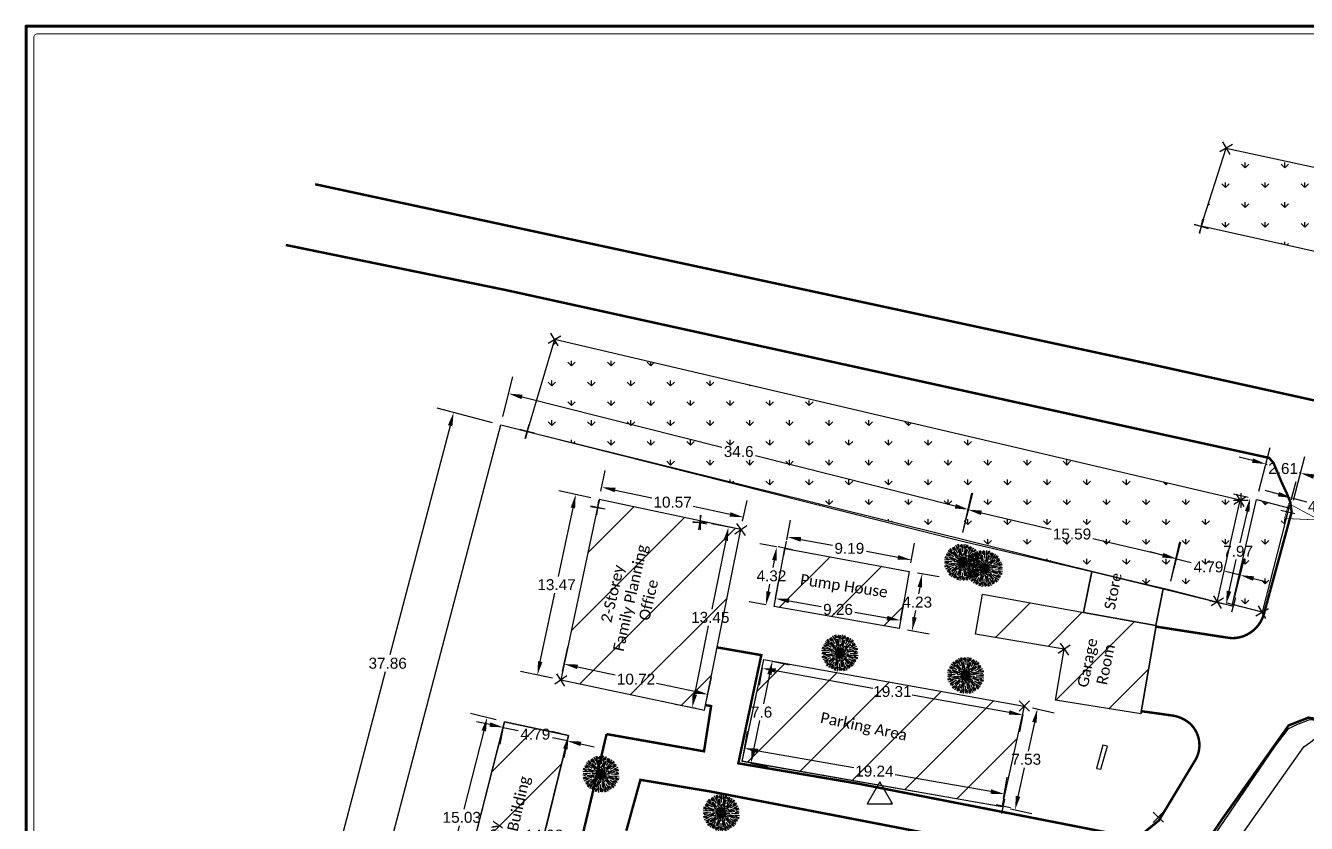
# Model space of a CAD drawing. Header units: metres. Extents: x 347471 to 695982, y 2547992 to 5097170.
# Drawn here: x 347471 to 347564.4, y 2548595.2 to 2548653.4 of the extents above; entities that cross this region are included whole.
import ezdxf

# ---------------------------------------------------------------- set-up
doc = ezdxf.new("R2010")
doc.units = ezdxf.units.M
doc.header["$PDMODE"] = 1
doc.header["$PDSIZE"] = -1
for name, color, linetype in [('Dim', 1, 'Continuous'), ('Earthen Road1', 3, 'Continuous'), ('FPO', 16, 'Continuous'), ('FPO_BLDG', 16, 'Continuous'), ('GARAGE1', 7, 'Continuous'), ('GARDE9', 7, 'Continuous'), ('GARDEN1', 96, 'Continuous'), ('GARDEN3', 96, 'Continuous'), ('Gate', 1, 'Continuous'), ('GRAGE', 16, 'Continuous'), ('NAME_PLATE', 7, 'Continuous'), ('PARKING', 176, 'Continuous'), ('PHOUSE', 176, 'Continuous'), ('pucca building', 140, 'Continuous'), ('QBLDG', 7, 'Continuous'), ('Semi Pacca', 7, 'Continuous'), ('Station Point', 1, 'Continuous'), ('V-NODE-TREE', 62, 'Continuous')]:
    doc.layers.add(name, color=color, linetype=linetype)
doc.layers.add('Frame', color=7, linetype='Continuous', lineweight=30, true_color=0xff6d34)
doc.layers.add('Paved Road', color=201, linetype='Continuous', lineweight=18)
doc.layers.add('Property Line', color=1, linetype='Continuous', lineweight=30)
doc.styles.add('SFTR_Arial', font='arial.ttf')
doc.dimstyles.new('ISO-25', dxfattribs={"dimtxt": 2.5, "dimasz": 2.5, "dimexe": 1.25, "dimexo": 0.625, "dimtad": 1, "dimtxsty": 'Standard', "dimcen": 2.5, "dimadec": 0, "dimazin": 0, "dimtfac": 1, "dimtmove": 0, "dimatfit": 3, "dimfxl": 1, "dimarcsym": 0})
pattern_1 = [(90, (-358.141, 2.8265), (-1.4458212353, 1.4458212353), [0.38338125, -2.5082612206]), (45, (-358.141, 2.8265), (-1.4458212355, 1.4458212355), [0.38338125, -1.66131875]), (135, (-358.141, 2.8265), (-1.4458212355, -1.4458212355), [0.38338125, -1.66131875])]
pattern_2 = [(45, (-358.141, 2.8265), (-2.2450640303, 2.2450640303), [])]

# ---------------------------------------------------------------- blocks, each defined once
blk = doc.blocks.new('Cross')
at = {"color": 0, "linetype": 'Continuous', "flags": 128}
for points in [[(0.54, 0), (-0.533, 0)], [(0, 0.534), (0, -0.534)]]:
    blk.add_lwpolyline(points, dxfattribs=at)
blk = doc.blocks.new('Triangle_Large')
at = {"color": 0, "linetype": 'Continuous', "flags": 128}
blk.add_lwpolyline([(0, 1.08), (-0.92907, -0.54), (0.92907, -0.54)], close=True, dxfattribs=at)
blk = doc.blocks.new('Tree 6')
at = {"color": 0, "linetype": 'ByBlock', "lineweight": -2}
for p, q in [((-0.0619, 0.0703), (-0.0826, 0.0926)), ((-0.0581, 0.0804), (-0.0714, 0.1013)), ((-0.0535, 0.0869), (-0.066, 0.1055)), ((-0.0434, 0.0904), (-0.0528, 0.104)), ((-0.0341, 0.087), (-0.0476, 0.1123)), ((-0.0211, 0.0671), (-0.0367, 0.1137)), ((-0.0185, 0.0919), (-0.0252, 0.1215)), ((-0.007, 0.051), (-0.0164, 0.1089)), ((-0.0101, 0.0987), (-0.0112, 0.1234)), ((-0.0029, 0.1021), (-0.0044, 0.1244)), ((-0.0015, 0.05), (-0.0029, 0.0962)), ((0.0023, 0.0439), (0.0049, 0.0943)), ((0.0076, 0.1), (0.0063, 0.1165)), ((0.014, 0.0924), (0.0149, 0.121)), ((0.0153, 0.0686), (0.0251, 0.1168)), ((0.0194, 0.0477), (0.0402, 0.1025)), ((0.0299, 0.0888), (0.0389, 0.1178)), ((0.0405, 0.0905), (0.052, 0.1125)), ((0.0476, 0.0518), (0.0801, 0.0886)), ((0.0485, 0.0898), (0.0584, 0.1099)), ((0.0566, 0.0828), (0.0637, 0.0977)), ((0.0583, 0.073), (0.0734, 0.0974)), ((-0.0924, 0.014), (-0.121, 0.0149)), ((-0.0888, 0.0299), (-0.1178, 0.0389)), ((-0.0686, 0.0153), (-0.1168, 0.0251)), ((-0.1, 0.0076), (-0.1165, 0.0063)), ((-0.0905, 0.0405), (-0.1125, 0.052)), ((-0.0898, 0.0485), (-0.1099, 0.0584)), ((-0.0477, 0.0194), (-0.1025, 0.0402)), ((-0.0828, 0.0566), (-0.0977, 0.0637)), ((-0.073, 0.0583), (-0.0974, 0.0734)), ((-0.0439, 0.0023), (-0.0943, 0.0049)), ((-0.0518, 0.0476), (-0.0886, 0.0801)), ((-0.0441, 0.0237), (-0.0848, 0.0456)), ((-0.0369, 0.0239), (-0.0792, 0.0513)), ((-0.0316, 0.0407), (-0.0686, 0.0861)), ((-0.0193, 0.0055), (-0.0566, 0.0154)), ((-0.0263, 0.0426), (-0.0506, 0.0819)), ((-0.02, 0.0391), (-0.0429, 0.0841)), ((0, 0), (-0.0423, -0.0013)), ((-0.014, 0.0144), (-0.0413, 0.0417)), ((0, 0), (-0.0372, 0.02)), ((0, 0), (-0.036, -0.0222)), ((0, 0), (-0.0338, 0.0017)), ((0, 0), (-0.0302, -0.0154)), ((0, 0), (-0.0284, 0.0184)), ((0, 0), (-0.0222, 0.036)), ((0, 0), (-0.02, -0.0372)), ((0, 0), (-0.0184, -0.0284)), ((0, 0), (-0.0154, 0.0302)), ((-0.0049, 0.0195), (-0.0149, 0.0567)), ((0, 0), (-0.0017, -0.0338)), ((0, 0), (-0.0013, 0.0423)), ((0, 0), (0.02, 0.0372)), ((0, 0), (0.0017, 0.0338)), ((0, 0), (0.0184, 0.0284)), ((0, 0), (0.036, 0.0222)), ((0, 0), (0.0302, 0.0154)), ((0, 0), (0.0423, 0.0013)), ((0, 0), (0.0154, -0.0302)), ((0, 0), (0.0013, -0.0423)), ((0, 0), (0.0338, -0.0017)), ((0, 0), (0.0372, -0.02)), ((0, 0), (0.0284, -0.0184)), ((0, 0), (0.0222, -0.036)), ((0.0055, 0.0193), (0.0154, 0.0566)), ((0.0144, 0.014), (0.0417, 0.0413)), ((0.0195, 0.0049), (0.0567, 0.0149)), ((0.0237, 0.0441), (0.0456, 0.0848)), ((0.0239, 0.0369), (0.0513, 0.0792)), ((0.0391, 0.02), (0.0841, 0.0429)), ((0.0407, 0.0316), (0.0861, 0.0686)), ((0.0426, 0.0263), (0.0819, 0.0506)), ((0.05, 0.0015), (0.0962, 0.0029)), ((0.051, 0.007), (0.1089, 0.0164)), ((0.0671, 0.0211), (0.1137, 0.0367)), ((0.0703, 0.0619), (0.0926, 0.0826)), ((0.0804, 0.0581), (0.1013, 0.0714)), ((0.0869, 0.0535), (0.1055, 0.066)), ((0.087, 0.0341), (0.1123, 0.0476)), ((0.0904, 0.0434), (0.104, 0.0528)), ((0.0919, 0.0185), (0.1215, 0.0252)), ((0.0987, 0.0101), (0.1234, 0.0112)), ((0.1021, 0.0029), (0.1244, 0.0044)), ((-0.1021, -0.0029), (-0.1244, -0.0044)), ((-0.0987, -0.0101), (-0.1234, -0.0112)), ((-0.0919, -0.0185), (-0.1215, -0.0252)), ((-0.0671, -0.0211), (-0.1137, -0.0367)), ((-0.087, -0.0341), (-0.1123, -0.0476)), ((-0.051, -0.007), (-0.1089, -0.0164)), ((-0.0869, -0.0535), (-0.1055, -0.066)), ((-0.0904, -0.0434), (-0.104, -0.0528)), ((-0.0804, -0.0581), (-0.1013, -0.0714)), ((-0.05, -0.0015), (-0.0962, -0.0029)), ((-0.0703, -0.0619), (-0.0926, -0.0826)), ((-0.0407, -0.0316), (-0.0861, -0.0686)), ((-0.0391, -0.02), (-0.0841, -0.0429)), ((-0.0426, -0.0263), (-0.0819, -0.0506)), ((-0.0476, -0.0518), (-0.0801, -0.0886)), ((-0.0583, -0.073), (-0.0734, -0.0974)), ((-0.0566, -0.0828), (-0.0637, -0.0977)), ((-0.0195, -0.0049), (-0.0567, -0.0149)), ((-0.0239, -0.0369), (-0.0513, -0.0792)), ((-0.0237, -0.0441), (-0.0456, -0.0848)), ((-0.0144, -0.014), (-0.0417, -0.0413)), ((-0.0194, -0.0477), (-0.0402, -0.1025)), ((-0.0153, -0.0686), (-0.0251, -0.1168)), ((-0.0055, -0.0193), (-0.0154, -0.0566)), ((-0.0023, -0.0439), (-0.0049, -0.0943)), ((0.0015, -0.05), (0.0029, -0.0962)), ((0.0049, -0.0195), (0.0149, -0.0567)), ((0.007, -0.051), (0.0164, -0.1089)), ((0.014, -0.0144), (0.0413, -0.0417)), ((0.0193, -0.0055), (0.0566, -0.0154)), ((0.02, -0.0391), (0.0429, -0.0841)), ((0.0211, -0.0671), (0.0367, -0.1137)), ((0.0263, -0.0426), (0.0506, -0.0819)), ((0.0316, -0.0407), (0.0686, -0.0861)), ((0.0369, -0.0239), (0.0792, -0.0513)), ((0.0439, -0.0023), (0.0943, -0.0049)), ((0.0441, -0.0237), (0.0848, -0.0456)), ((0.0477, -0.0194), (0.1025, -0.0402)), ((0.0518, -0.0476), (0.0886, -0.0801)), ((0.0581, -0.0804), (0.0714, -0.1013)), ((0.0619, -0.0703), (0.0826, -0.0926)), ((0.0686, -0.0153), (0.1168, -0.0251)), ((0.073, -0.0583), (0.0974, -0.0734)), ((0.0828, -0.0566), (0.0977, -0.0637)), ((0.0888, -0.0299), (0.1178, -0.0389)), ((0.0898, -0.0485), (0.1099, -0.0584)), ((0.0905, -0.0405), (0.1125, -0.052)), ((0.0924, -0.014), (0.121, -0.0149)), ((0.1, -0.0076), (0.1165, -0.0063)), ((-0.0485, -0.0898), (-0.0584, -0.1099)), ((-0.0405, -0.0905), (-0.052, -0.1125)), ((-0.0299, -0.0888), (-0.0389, -0.1178)), ((-0.014, -0.0924), (-0.0149, -0.121)), ((-0.0076, -0.1), (-0.0063, -0.1165)), ((0.0029, -0.1021), (0.0044, -0.1244)), ((0.0101, -0.0987), (0.0112, -0.1234)), ((0.0185, -0.0919), (0.0252, -0.1215)), ((0.0341, -0.087), (0.0476, -0.1123)), ((0.0434, -0.0904), (0.0528, -0.104)), ((0.0535, -0.0869), (0.066, -0.1055))]:
    blk.add_line(p, q, dxfattribs=at)
blk = doc.blocks.new('le')
for points in [[(348291.604, 2548623.118), (348291.604, 2548472.277), (348077.433, 2548472.277), (348077.433, 2548623.118)], [(348291.577, 2548623.09), (348291.577, 2548472.305), (348077.461, 2548472.305), (348077.461, 2548623.09)]]:
    blk.add_lwpolyline(points, close=True)
at = {"layer": 'Frame', "color": 7, "linetype": 'Continuous', "lineweight": 60}
blk.add_lwpolyline([(348291.577, 2548623.09), (348291.577, 2548472.305), (348077.461, 2548472.305), (348077.461, 2548623.09)], close=True, dxfattribs=at)
at = {"layer": 'Frame', "color": 7, "lineweight": 15}
blk.add_lwpolyline([(348257.356, 2548473.065, -0.414214), (348257.102, 2548472.811), (348078.221, 2548472.811, -0.414214), (348077.967, 2548473.065), (348077.967, 2548622.33, -0.414214), (348078.221, 2548622.584), (348257.102, 2548622.584, -0.414214), (348257.356, 2548622.33), (348257.356, 2548473.065)], format="xyb", dxfattribs=at)
blk = doc.blocks.new('*D13')
at = {"layer": 'Defpoints', "color": 0, "transparency": 16777216}
for p in [(347505.63, 2548624.25), (347539.759, 2548618.065), (347539.183, 2548615.784)]:
    blk.add_point(p, dxfattribs=at)
at = {"layer": 'Dim', "color": 0, "lineweight": -2, "transparency": 16777216}
for p, q in [((347505.783, 2548624.856), (347506.511, 2548627.744)), ((347507.175, 2548626.287), (347521.744, 2548622.611)), ((347538.789, 2548618.31), (347524.221, 2548621.986)), ((347539.336, 2548616.39), (347540.065, 2548619.277))]:
    blk.add_line(p, q, dxfattribs=at)
at = {"layer": 'Dim', "color": 0, "transparency": 16777216}
for points in [[(347507.216, 2548626.449), (347507.134, 2548626.126), (347506.206, 2548626.532)], [(347538.83, 2548618.472), (347538.748, 2548618.148), (347539.759, 2548618.065)]]:
    blk.add_solid(points, dxfattribs=at)
at = {"layer": 'Dim', "color": 0, "transparency": 16777216, "insert": (347522.982, 2548622.299), "char_height": 0.8, "attachment_point": 5, "style": 'SFTR_Arial'}
blk.add_mtext('34.6', dxfattribs=at)
blk = doc.blocks.new('*D14')
at = {"layer": 'Defpoints', "color": 0, "transparency": 16777216}
for p in [(347539.183, 2548615.784), (347554.892, 2548614.503), (347554.359, 2548612.227)]:
    blk.add_point(p, dxfattribs=at)
at = {"layer": 'Dim', "color": 0, "lineweight": -2, "transparency": 16777216}
for p, q in [((347539.326, 2548616.392), (347540.002, 2548619.277)), ((347540.69, 2548617.831), (347545.792, 2548616.636)), ((347553.919, 2548614.731), (347548.817, 2548615.927)), ((347554.502, 2548612.835), (347555.178, 2548615.72))]:
    blk.add_line(p, q, dxfattribs=at)
at = {"layer": 'Dim', "color": 0, "transparency": 16777216}
for points in [[(347540.728, 2548617.994), (347540.652, 2548617.669), (347539.716, 2548618.06)], [(347553.957, 2548614.893), (347553.881, 2548614.569), (347554.892, 2548614.503)]]:
    blk.add_solid(points, dxfattribs=at)
at = {"layer": 'Dim', "color": 0, "transparency": 16777216, "insert": (347547.304, 2548616.281), "char_height": 0.8, "attachment_point": 5, "style": 'SFTR_Arial'}
blk.add_mtext('15.59', dxfattribs=at)
blk = doc.blocks.new('*D15')
at = {"layer": 'Defpoints', "color": 0, "transparency": 16777216}
for p in [(347559.577, 2548613.283), (347554.359, 2548612.227), (347558.998, 2548611.033)]:
    blk.add_point(p, dxfattribs=at)
at = {"layer": 'Dim', "color": 0, "lineweight": -2, "transparency": 16777216}
for p, q in [((347554.515, 2548612.832), (347555.25, 2548615.687)), ((347553.97, 2548614.726), (347553.001, 2548614.975)), ((347554.938, 2548614.477), (347556.002, 2548614.203)), ((347559.154, 2548611.638), (347559.889, 2548614.493)), ((347559.577, 2548613.283), (347558.514, 2548613.556)), ((347560.546, 2548613.033), (347561.514, 2548612.784))]:
    blk.add_line(p, q, dxfattribs=at)
at = {"layer": 'Dim', "color": 0, "transparency": 16777216}
for points in [[(347554.011, 2548614.887), (347553.928, 2548614.564), (347554.938, 2548614.477)], [(347560.587, 2548613.195), (347560.504, 2548612.872), (347559.577, 2548613.283)]]:
    blk.add_solid(points, dxfattribs=at)
at = {"layer": 'Dim', "color": 0, "transparency": 16777216, "insert": (347557.258, 2548613.88), "char_height": 0.8, "attachment_point": 5, "style": 'SFTR_Arial'}
blk.add_mtext('4.79', dxfattribs=at)
blk = doc.blocks.new('*D16')
at = {"layer": 'Defpoints', "color": 0, "transparency": 16777216}
for p in [(347560.304, 2548618.909), (347560.766, 2548618.804), (347558.998, 2548611.033)]:
    blk.add_point(p, dxfattribs=at)
at = {"layer": 'Dim', "color": 0, "lineweight": -2, "transparency": 16777216}
for p, q in [((347560.156, 2548618.943), (347559.086, 2548619.186)), ((347560.083, 2548617.934), (347559.559, 2548615.632)), ((347558.759, 2548612.113), (347559.282, 2548614.415)), ((347558.389, 2548611.171), (347557.318, 2548611.415))]:
    blk.add_line(p, q, dxfattribs=at)
at = {"layer": 'Dim', "color": 0, "transparency": 16777216}
for points in [[(347559.92, 2548617.971), (347560.245, 2548617.897), (347560.304, 2548618.909)], [(347558.596, 2548612.149), (347558.921, 2548612.076), (347558.537, 2548611.137)]]:
    blk.add_solid(points, dxfattribs=at)
at = {"layer": 'Dim', "color": 0, "transparency": 16777216, "insert": (347559.421, 2548615.023), "char_height": 0.8, "attachment_point": 5, "style": 'SFTR_Arial'}
blk.add_mtext('7.97', dxfattribs=at)
blk = doc.blocks.new('*D17')
at = {"layer": 'Defpoints', "color": 0, "transparency": 16777216}
for p in [(347563.969, 2548620.731), (347560.766, 2548618.804), (347563.294, 2548618.144)]:
    blk.add_point(p, dxfattribs=at)
at = {"layer": 'Dim', "color": 0, "lineweight": -2, "transparency": 16777216}
for p, q in [((347560.924, 2548619.409), (347561.757, 2548622.601)), ((347560.474, 2548621.644), (347559.506, 2548621.897)), ((347561.441, 2548621.392), (347561.537, 2548621.367)), ((347563.452, 2548618.749), (347564.285, 2548621.941)), ((347563.969, 2548620.731), (347563.874, 2548620.756)), ((347564.937, 2548620.479), (347565.905, 2548620.226))]:
    blk.add_line(p, q, dxfattribs=at)
at = {"layer": 'Dim', "color": 0, "transparency": 16777216}
for points in [[(347560.516, 2548621.805), (347560.432, 2548621.483), (347561.441, 2548621.392)], [(347564.979, 2548620.64), (347564.895, 2548620.317), (347563.969, 2548620.731)]]:
    blk.add_solid(points, dxfattribs=at)
at = {"layer": 'Dim', "color": 0, "transparency": 16777216, "insert": (347562.705, 2548621.061), "char_height": 0.8, "attachment_point": 5, "style": 'SFTR_Arial'}
blk.add_mtext('2.61', dxfattribs=at)
blk = doc.blocks.new('*D18')
at = {"layer": 'Defpoints', "color": 0, "transparency": 16777216}
for p in [(347563.129, 2548618.187), (347567.872, 2548617.672), (347567.669, 2548616.936)]:
    blk.add_point(p, dxfattribs=at)
at = {"layer": 'Dim', "color": 0, "lineweight": -2, "transparency": 16777216}
for p, q in [((347562.368, 2548619.189), (347561.404, 2548619.455)), ((347563.295, 2548618.789), (347563.664, 2548620.128)), ((347563.332, 2548618.923), (347564.424, 2548618.622)), ((347567.835, 2548617.538), (347568.204, 2548618.877)), ((347567.872, 2548617.672), (347566.78, 2548617.973)), ((347568.836, 2548617.407), (347569.8, 2548617.141))]:
    blk.add_line(p, q, dxfattribs=at)
at = {"layer": 'Dim', "color": 0, "transparency": 16777216}
for points in [[(347562.412, 2548619.35), (347562.324, 2548619.028), (347563.332, 2548618.923)], [(347568.88, 2548617.567), (347568.792, 2548617.246), (347567.872, 2548617.672)]]:
    blk.add_solid(points, dxfattribs=at)
at = {"layer": 'Dim', "color": 0, "transparency": 16777216, "insert": (347565.602, 2548618.298), "char_height": 0.8, "attachment_point": 5, "style": 'SFTR_Arial'}
blk.add_mtext('4.71', dxfattribs=at)
blk = doc.blocks.new('*D31')
at = {"layer": 'Defpoints', "color": 0, "transparency": 16777216}
for p in [(347502.186, 2548625.156), (347505.63, 2548624.25), (347496, 2548587.636)]:
    blk.add_point(p, dxfattribs=at)
at = {"layer": 'Dim', "color": 0, "lineweight": -2, "transparency": 16777216}
for p, q in [((347505.025, 2548624.409), (347500.977, 2548625.474)), ((347501.932, 2548624.189), (347497.531, 2548607.457)), ((347492.81, 2548589.508), (347497.211, 2548606.24)), ((347495.396, 2548587.794), (347491.347, 2548588.859))]:
    blk.add_line(p, q, dxfattribs=at)
at = {"layer": 'Dim', "color": 0, "transparency": 16777216}
for points in [[(347501.77, 2548624.231), (347502.093, 2548624.147), (347502.186, 2548625.156)], [(347492.649, 2548589.551), (347492.972, 2548589.466), (347492.556, 2548588.541)]]:
    blk.add_solid(points, dxfattribs=at)
at = {"layer": 'Dim', "color": 0, "transparency": 16777216, "insert": (347497.371, 2548606.849), "char_height": 0.8, "attachment_point": 5, "style": 'SFTR_Arial'}
blk.add_mtext('37.86', dxfattribs=at)
blk = doc.blocks.new('*D32')
at = {"layer": 'Defpoints', "color": 0, "transparency": 16777216}
for p in [(347512.8, 2548618.807), (347508.296, 2548605.997), (347510.004, 2548605.634)]:
    blk.add_point(p, dxfattribs=at)
at = {"layer": 'Dim', "color": 0, "lineweight": -2, "transparency": 16777216}
for p, q in [((347512.188, 2548618.936), (347509.869, 2548619.429)), ((347510.884, 2548618.191), (347509.823, 2548613.192)), ((347508.503, 2548606.975), (347509.564, 2548611.974)), ((347509.393, 2548605.764), (347507.073, 2548606.257))]:
    blk.add_line(p, q, dxfattribs=at)
at = {"layer": 'Dim', "color": 0, "transparency": 16777216}
for points in [[(347510.721, 2548618.226), (347511.047, 2548618.156), (347511.091, 2548619.169)], [(347508.34, 2548607.01), (347508.666, 2548606.941), (347508.296, 2548605.997)]]:
    blk.add_solid(points, dxfattribs=at)
at = {"layer": 'Dim', "color": 0, "transparency": 16777216, "insert": (347509.693, 2548612.583), "char_height": 0.8, "attachment_point": 5, "style": 'SFTR_Arial'}
blk.add_mtext('13.47', dxfattribs=at)
blk = doc.blocks.new('*D33')
at = {"layer": 'Defpoints', "color": 0, "transparency": 16777216}
for p in [(347512.99, 2548619.703), (347512.8, 2548618.807), (347523.141, 2548616.612)]:
    blk.add_point(p, dxfattribs=at)
at = {"layer": 'Dim', "color": 0, "lineweight": -2, "transparency": 16777216}
for p, q in [((347512.93, 2548619.418), (347513.25, 2548620.926)), ((347513.968, 2548619.496), (347516.648, 2548618.927)), ((347523.27, 2548617.223), (347523.591, 2548618.731)), ((347522.353, 2548617.716), (347519.673, 2548618.285))]:
    blk.add_line(p, q, dxfattribs=at)
at = {"layer": 'Dim', "color": 0, "transparency": 16777216}
for points in [[(347514.003, 2548619.659), (347513.934, 2548619.333), (347512.99, 2548619.703)], [(347522.387, 2548617.879), (347522.318, 2548617.553), (347523.331, 2548617.508)]]:
    blk.add_solid(points, dxfattribs=at)
at = {"layer": 'Dim', "color": 0, "transparency": 16777216, "insert": (347518.161, 2548618.606), "char_height": 0.8, "attachment_point": 5, "style": 'SFTR_Arial'}
blk.add_mtext('10.57', dxfattribs=at)
blk = doc.blocks.new('*D34')
at = {"layer": 'Defpoints', "color": 0, "transparency": 16777216}
for p in [(347522.235, 2548616.791), (347523.14, 2548616.609), (347520.489, 2548603.421)]:
    blk.add_point(p, dxfattribs=at)
at = {"layer": 'Dim', "color": 0, "lineweight": -2, "transparency": 16777216}
for p, q in [((347522.527, 2548616.732), (347521.01, 2548617.037)), ((347522.038, 2548615.811), (347521.032, 2548610.806)), ((347519.781, 2548604.583), (347520.787, 2548609.588)), ((347519.876, 2548603.544), (347518.358, 2548603.849))]:
    blk.add_line(p, q, dxfattribs=at)
at = {"layer": 'Dim', "color": 0, "transparency": 16777216}
for points in [[(347521.875, 2548615.843), (347522.202, 2548615.778), (347522.235, 2548616.791)], [(347519.618, 2548604.616), (347519.944, 2548604.55), (347519.584, 2548603.603)]]:
    blk.add_solid(points, dxfattribs=at)
at = {"layer": 'Dim', "color": 0, "transparency": 16777216, "insert": (347520.91, 2548610.197), "char_height": 0.8, "attachment_point": 5, "style": 'SFTR_Arial'}
blk.add_mtext('13.45', dxfattribs=at)
blk = doc.blocks.new('*D35')
at = {"layer": 'Defpoints', "color": 0, "transparency": 16777216}
for p in [(347510.002, 2548605.638), (347520.734, 2548604.581), (347520.489, 2548603.421)]:
    blk.add_point(p, dxfattribs=at)
at = {"layer": 'Dim', "color": 0, "lineweight": -2, "transparency": 16777216}
for p, q in [((347510.131, 2548606.249), (347510.506, 2548608.02)), ((347511.226, 2548606.591), (347513.982, 2548606.008)), ((347519.755, 2548604.788), (347516.998, 2548605.37)), ((347520.618, 2548604.032), (347520.992, 2548605.804))]:
    blk.add_line(p, q, dxfattribs=at)
at = {"layer": 'Dim', "color": 0, "transparency": 16777216}
for points in [[(347511.26, 2548606.754), (347511.191, 2548606.428), (347510.247, 2548606.797)], [(347519.79, 2548604.951), (347519.721, 2548604.625), (347520.734, 2548604.581)]]:
    blk.add_solid(points, dxfattribs=at)
at = {"layer": 'Dim', "color": 0, "transparency": 16777216, "insert": (347515.49, 2548605.689), "char_height": 0.8, "attachment_point": 5, "style": 'SFTR_Arial'}
blk.add_mtext('10.72', dxfattribs=at)
blk = doc.blocks.new('*D36')
at = {"layer": 'Defpoints', "color": 0, "transparency": 16777216}
for p in [(347526.381, 2548615.235), (347535.577, 2548614.395), (347535.422, 2548613.559)]:
    blk.add_point(p, dxfattribs=at)
at = {"layer": 'Dim', "color": 0, "lineweight": -2, "transparency": 16777216}
for p, q in [((347526.495, 2548615.85), (347526.764, 2548617.301)), ((347527.52, 2548615.89), (347529.817, 2548615.464)), ((347535.536, 2548614.173), (347535.805, 2548615.625)), ((347534.594, 2548614.578), (347532.297, 2548615.004))]:
    blk.add_line(p, q, dxfattribs=at)
at = {"layer": 'Dim', "color": 0, "transparency": 16777216}
for points in [[(347527.55, 2548616.054), (347527.489, 2548615.726), (347526.537, 2548616.072)], [(347534.624, 2548614.742), (347534.564, 2548614.414), (347535.577, 2548614.395)]]:
    blk.add_solid(points, dxfattribs=at)
at = {"layer": 'Dim', "color": 0, "transparency": 16777216, "insert": (347531.057, 2548615.234), "char_height": 0.8, "attachment_point": 5, "style": 'SFTR_Arial'}
blk.add_mtext('9.19', dxfattribs=at)
blk = doc.blocks.new('*D37')
at = {"layer": 'Defpoints', "color": 0, "transparency": 16777216}
for p in [(347535.422, 2548613.559), (347534.688, 2548609.395), (347535.638, 2548609.227)]:
    blk.add_point(p, dxfattribs=at)
at = {"layer": 'Dim', "color": 0, "lineweight": -2, "transparency": 16777216}
for p, q in [((347536.037, 2548613.45), (347537.603, 2548613.174)), ((347536.198, 2548612.406), (347536.112, 2548611.918)), ((347535.811, 2548610.212), (347535.897, 2548610.7)), ((347535.304, 2548609.286), (347536.869, 2548609.01))]:
    blk.add_line(p, q, dxfattribs=at)
at = {"layer": 'Dim', "color": 0, "transparency": 16777216}
for points in [[(347536.034, 2548612.435), (347536.362, 2548612.377), (347536.372, 2548613.391)], [(347535.647, 2548610.241), (347535.975, 2548610.183), (347535.638, 2548609.227)]]:
    blk.add_solid(points, dxfattribs=at)
at = {"layer": 'Dim', "color": 0, "transparency": 16777216, "insert": (347536.005, 2548611.309), "char_height": 0.8, "attachment_point": 5, "style": 'SFTR_Arial'}
blk.add_mtext('4.23', dxfattribs=at)
blk = doc.blocks.new('*D38')
at = {"layer": 'Defpoints', "color": 0, "transparency": 16777216}
for p in [(347525.568, 2548610.991), (347525.67, 2548611.575), (347534.688, 2548609.395)]:
    blk.add_point(p, dxfattribs=at)
at = {"layer": 'Dim', "color": 0, "lineweight": -2, "transparency": 16777216}
for p, q in [((347525.676, 2548611.607), (347525.886, 2548612.806)), ((347526.655, 2548611.403), (347528.992, 2548610.994)), ((347534.796, 2548610.01), (347535.006, 2548611.21)), ((347533.805, 2548610.151), (347531.469, 2548610.56))]:
    blk.add_line(p, q, dxfattribs=at)
at = {"layer": 'Dim', "color": 0, "transparency": 16777216}
for points in [[(347526.684, 2548611.567), (347526.627, 2548611.238), (347525.67, 2548611.575)], [(347533.834, 2548610.315), (347533.776, 2548609.987), (347534.79, 2548609.978)]]:
    blk.add_solid(points, dxfattribs=at)
at = {"layer": 'Dim', "color": 0, "transparency": 16777216, "insert": (347530.23, 2548610.777), "char_height": 0.8, "attachment_point": 5, "style": 'SFTR_Arial'}
blk.add_mtext('9.26', dxfattribs=at)
blk = doc.blocks.new('*D39')
at = {"layer": 'Defpoints', "color": 0, "transparency": 16777216}
for p in [(347525.766, 2548615.349), (347526.356, 2548615.24), (347525.568, 2548610.991)]:
    blk.add_point(p, dxfattribs=at)
at = {"layer": 'Dim', "color": 0, "lineweight": -2, "transparency": 16777216}
for p, q in [((347525.742, 2548615.354), (347524.537, 2548615.577)), ((347525.583, 2548614.366), (347525.485, 2548613.834)), ((347525.16, 2548612.084), (347525.259, 2548612.616)), ((347524.954, 2548611.105), (347523.749, 2548611.329))]:
    blk.add_line(p, q, dxfattribs=at)
at = {"layer": 'Dim', "color": 0, "transparency": 16777216}
for points in [[(347525.419, 2548614.397), (347525.747, 2548614.336), (347525.766, 2548615.349)], [(347524.996, 2548612.115), (347525.324, 2548612.054), (347524.978, 2548611.101)]]:
    blk.add_solid(points, dxfattribs=at)
at = {"layer": 'Dim', "color": 0, "transparency": 16777216, "insert": (347525.372, 2548613.225), "char_height": 0.8, "attachment_point": 5, "style": 'SFTR_Arial'}
blk.add_mtext('4.32', dxfattribs=at)
blk = doc.blocks.new('*D40')
at = {"layer": 'Defpoints', "color": 0, "transparency": 16777216}
for p in [(347524.809, 2548607.139), (347543.818, 2548603.729), (347543.702, 2548603.082)]:
    blk.add_point(p, dxfattribs=at)
at = {"layer": 'Dim', "color": 0, "lineweight": -2, "transparency": 16777216}
for p, q in [((347524.698, 2548606.524), (347524.472, 2548605.262)), ((347525.677, 2548606.316), (347532.763, 2548605.045)), ((347542.718, 2548603.259), (347535.633, 2548604.53)), ((347543.708, 2548603.114), (347543.482, 2548601.852))]:
    blk.add_line(p, q, dxfattribs=at)
at = {"layer": 'Dim', "color": 0, "transparency": 16777216}
for points in [[(347525.707, 2548606.48), (347525.648, 2548606.152), (347524.693, 2548606.493)], [(347542.748, 2548603.423), (347542.689, 2548603.095), (347543.702, 2548603.082)]]:
    blk.add_solid(points, dxfattribs=at)
at = {"layer": 'Dim', "color": 0, "transparency": 16777216, "insert": (347534.198, 2548604.788), "char_height": 0.8, "attachment_point": 5, "style": 'SFTR_Arial'}
blk.add_mtext('19.31', dxfattribs=at)
blk = doc.blocks.new('*D41')
at = {"layer": 'Defpoints', "color": 0, "transparency": 16777216}
for p in [(347543.818, 2548603.729), (347542.192, 2548596.376), (347543.149, 2548596.165)]:
    blk.add_point(p, dxfattribs=at)
at = {"layer": 'Dim', "color": 0, "lineweight": -2, "transparency": 16777216}
for p, q in [((347544.429, 2548603.594), (347545.996, 2548603.247)), ((347544.559, 2548602.541), (347544.097, 2548600.45)), ((347543.365, 2548597.141), (347543.828, 2548599.232)), ((347542.803, 2548596.241), (347544.37, 2548595.895))]:
    blk.add_line(p, q, dxfattribs=at)
at = {"layer": 'Dim', "color": 0, "transparency": 16777216}
for points in [[(347544.396, 2548602.577), (347544.722, 2548602.505), (347544.775, 2548603.517)], [(347543.202, 2548597.177), (347543.528, 2548597.105), (347543.149, 2548596.165)]]:
    blk.add_solid(points, dxfattribs=at)
at = {"layer": 'Dim', "color": 0, "transparency": 16777216, "insert": (347543.962, 2548599.841), "char_height": 0.8, "attachment_point": 5, "style": 'SFTR_Arial'}
blk.add_mtext('7.53', dxfattribs=at)
blk = doc.blocks.new('*D42')
at = {"layer": 'Defpoints', "color": 0, "transparency": 16777216}
for p in [(347523.411, 2548600.639), (347523.246, 2548599.698), (347542.192, 2548596.376)]:
    blk.add_point(p, dxfattribs=at)
at = {"layer": 'Dim', "color": 0, "lineweight": -2, "transparency": 16777216}
for p, q in [((347523.354, 2548600.313), (347523.627, 2548601.87)), ((347524.396, 2548600.466), (347531.374, 2548599.243)), ((347541.372, 2548597.49), (347534.395, 2548598.713)), ((347542.3, 2548596.992), (347542.573, 2548598.549))]:
    blk.add_line(p, q, dxfattribs=at)
at = {"layer": 'Dim', "color": 0, "transparency": 16777216}
for points in [[(347524.425, 2548600.63), (347524.367, 2548600.302), (347523.411, 2548600.639)], [(347541.401, 2548597.654), (347541.344, 2548597.326), (347542.357, 2548597.317)]]:
    blk.add_solid(points, dxfattribs=at)
at = {"layer": 'Dim', "color": 0, "transparency": 16777216, "insert": (347532.884, 2548598.978), "char_height": 0.8, "attachment_point": 5, "style": 'SFTR_Arial'}
blk.add_mtext('19.24', dxfattribs=at)
blk = doc.blocks.new('*D43')
at = {"layer": 'Defpoints', "color": 0, "transparency": 16777216}
for p in [(347524.809, 2548607.139), (347525.437, 2548607.007), (347523.246, 2548599.698)]:
    blk.add_point(p, dxfattribs=at)
at = {"layer": 'Dim', "color": 0, "lineweight": -2, "transparency": 16777216}
for p, q in [((347525.42, 2548607.011), (347526.66, 2548606.75)), ((347525.231, 2548606.028), (347524.783, 2548603.895)), ((347524.08, 2548600.544), (347524.528, 2548602.678)), ((347523.858, 2548599.569), (347525.097, 2548599.309))]:
    blk.add_line(p, q, dxfattribs=at)
at = {"layer": 'Dim', "color": 0, "transparency": 16777216}
for points in [[(347525.068, 2548606.063), (347525.395, 2548605.994), (347525.437, 2548607.007)], [(347523.917, 2548600.579), (347524.243, 2548600.51), (347523.874, 2548599.566)]]:
    blk.add_solid(points, dxfattribs=at)
at = {"layer": 'Dim', "color": 0, "transparency": 16777216, "insert": (347524.656, 2548603.286), "char_height": 0.8, "attachment_point": 5, "style": 'SFTR_Arial'}
blk.add_mtext('7.6', dxfattribs=at)
blk = doc.blocks.new('*D44')
at = {"layer": 'Defpoints', "color": 0, "transparency": 16777216}
for p in [(347505.888, 2548602.568), (347510.572, 2548601.574), (347510.488, 2548601.181)]:
    blk.add_point(p, dxfattribs=at)
at = {"layer": 'Dim', "color": 0, "lineweight": -2, "transparency": 16777216}
for p, q in [((347504.826, 2548602.381), (347503.848, 2548602.589)), ((347505.758, 2548601.956), (347505.545, 2548600.951)), ((347505.805, 2548602.174), (347506.89, 2548601.944)), ((347510.488, 2548601.181), (347509.402, 2548601.411)), ((347510.442, 2548600.963), (347510.229, 2548599.958)), ((347511.466, 2548600.973), (347512.445, 2548600.766))]:
    blk.add_line(p, q, dxfattribs=at)
at = {"layer": 'Dim', "color": 0, "transparency": 16777216}
for points in [[(347504.861, 2548602.544), (347504.792, 2548602.218), (347505.805, 2548602.174)], [(347511.501, 2548601.136), (347511.432, 2548600.81), (347510.488, 2548601.181)]]:
    blk.add_solid(points, dxfattribs=at)
at = {"layer": 'Dim', "color": 0, "transparency": 16777216, "insert": (347508.146, 2548601.677), "char_height": 0.8, "attachment_point": 5, "style": 'SFTR_Arial'}
blk.add_mtext('4.79', dxfattribs=at)
blk = doc.blocks.new('*D45')
at = {"layer": 'Defpoints', "color": 0, "transparency": 16777216}
for p in [(347510.572, 2548601.574), (347506.998, 2548587.03), (347506.998, 2548587.03)]:
    blk.add_point(p, dxfattribs=at)
at = {"layer": 'Dim', "color": 0, "lineweight": -2, "transparency": 16777216}
for p, q in [((347509.965, 2548601.723), (347509.357, 2548601.873)), ((347510.332, 2548600.603), (347508.934, 2548594.911)), ((347507.236, 2548588.001), (347508.635, 2548593.694)), ((347506.391, 2548587.179), (347505.784, 2548587.328))]:
    blk.add_line(p, q, dxfattribs=at)
at = {"layer": 'Dim', "color": 0, "transparency": 16777216}
for points in [[(347510.17, 2548600.643), (347510.494, 2548600.563), (347510.571, 2548601.574)], [(347507.074, 2548588.041), (347507.398, 2548587.961), (347506.998, 2548587.03)]]:
    blk.add_solid(points, dxfattribs=at)
at = {"layer": 'Dim', "color": 0, "transparency": 16777216, "insert": (347508.784, 2548594.302), "char_height": 0.8, "attachment_point": 5, "style": 'SFTR_Arial'}
blk.add_mtext('14.98', dxfattribs=at)
blk = doc.blocks.new('*D46')
at = {"layer": 'Defpoints', "color": 0, "transparency": 16777216}
for p in [(347504.629, 2548602.887), (347505.888, 2548602.568), (347502.187, 2548588.004)]:
    blk.add_point(p, dxfattribs=at)
at = {"layer": 'Dim', "color": 0, "lineweight": -2, "transparency": 16777216}
for p, q in [((347505.282, 2548602.721), (347503.418, 2548603.195)), ((347504.383, 2548601.918), (347502.934, 2548596.214)), ((347501.175, 2548589.293), (347502.624, 2548594.997)), ((347501.582, 2548588.157), (347499.717, 2548588.631))]:
    blk.add_line(p, q, dxfattribs=at)
at = {"layer": 'Dim', "color": 0, "transparency": 16777216}
for points in [[(347504.222, 2548601.959), (347504.545, 2548601.877), (347504.629, 2548602.887)], [(347501.014, 2548589.334), (347501.337, 2548589.252), (347500.929, 2548588.323)]]:
    blk.add_solid(points, dxfattribs=at)
at = {"layer": 'Dim', "color": 0, "transparency": 16777216, "insert": (347502.779, 2548595.605), "char_height": 0.8, "attachment_point": 5, "style": 'SFTR_Arial'}
blk.add_mtext('15.03', dxfattribs=at)

msp = doc.modelspace()

# ---------------------------------------------------------------- hatches: boundary and pattern name
at = {"layer": 'Gate', "true_color": 0x7aafdf}
h = msp.add_hatch(dxfattribs=at)
h.set_pattern_fill('ANSI31', color=143)
h.set_pattern_definition(pattern_2)
h.paths.add_polyline_path([(347523.141, 2548616.612), (347523.141, 2548616.612), (347520.744, 2548617.121), (347520.167, 2548617.121), (347520.167, 2548617.243), (347512.835, 2548618.799), (347512.708, 2548618.208), (347512.674, 2548618.213), (347510.005, 2548605.637), (347520.489, 2548603.421)])
h.paths.add_polyline_path([(347508.689, 2548592.367), (347510.836, 2548601.782), (347514.606, 2548600.922), (347512.458, 2548591.507)], flags=9)
h = msp.add_hatch(dxfattribs=at)
h.set_pattern_fill('ANSI31', color=143)
h.set_pattern_definition(pattern_2)
h.paths.add_polyline_path([(347535.422, 2548613.559), (347526.356, 2548615.24), (347525.568, 2548610.991), (347534.688, 2548609.395)])
h.paths.add_polyline_path([(347510.779, 2548616.097), (347518.597, 2548614.926), (347518.38, 2548613.475), (347510.562, 2548614.646)], flags=24)
h = msp.add_hatch(dxfattribs=at)
h.set_pattern_fill('ANSI31', color=143)
h.set_pattern_definition(pattern_2)
h.paths.add_polyline_path([(347553.433, 2548609.615), (347552.346, 2548603.356), (347553.418, 2548603.209), (347553.856, 2548603.172), (347554.53, 2548603.051), (347555.899, 2548602.463, -0.347352), (347556.333, 2548599.845), (347553.649, 2548595.389), (347552.573, 2548594.51), (347552.149, 2548594.378), (347551.708, 2548594.334), (347550.919, 2548594.3), (347533.575, 2548597.701), (347534.212, 2548596.59), (347532.354, 2548596.59), (347533.283, 2548598.21), (347533.575, 2548597.701), (347550.919, 2548594.3), (347551.708, 2548594.334), (347552.149, 2548594.378), (347552.573, 2548594.51), (347553.649, 2548595.389), (347556.333, 2548599.845, 0.347352), (347555.899, 2548602.463), (347554.53, 2548603.051), (347553.856, 2548603.172), (347553.418, 2548603.209), (347552.346, 2548603.356), (347552.314, 2548603.17), (347546.092, 2548604.149), (347546.737, 2548607.89), (347540.271, 2548608.973), (347540.767, 2548611.896), (347540.77, 2548611.898)])
h.paths.add_polyline_path([(347543.848, 2548587.205), (347544.625, 2548591.074), (347547.128, 2548590.571), (347546.35, 2548586.702)], flags=9)
h = msp.add_hatch(dxfattribs=at)
h.set_pattern_fill('ANSI31', color=143)
h.set_pattern_definition(pattern_2)
h.paths.add_polyline_path([(347533.142, 2548597.963), (347533.283, 2548598.21), (347533.456, 2548597.908), (347542.192, 2548596.376), (347543.818, 2548603.729), (347524.809, 2548607.139), (347523.249, 2548599.697)])
h.paths.add_polyline_path([(347528.533, 2548602.014), (347535.282, 2548600.596), (347535.623, 2548602.221), (347528.874, 2548603.639)], flags=24)
h = msp.add_hatch(dxfattribs=at)
h.set_pattern_fill('ANSI31', color=143)
h.set_pattern_definition(pattern_2)
h.paths.add_polyline_path([(347510.572, 2548601.574), (347505.888, 2548602.568), (347502.188, 2548588.006), (347506.995, 2548587.031)])
h.paths.add_polyline_path([(347503.675, 2548591.104), (347505.781, 2548600.334), (347508.51, 2548599.711), (347506.405, 2548590.481)], flags=24)
at = {"layer": 'Paved Road', "lineweight": 25, "true_color": 0x136734}
h = msp.add_hatch(dxfattribs=at)
h.set_pattern_fill('GRASS', color=116, scale=0.0805)
h.set_pattern_definition(pattern_1)
h.paths.add_polyline_path([(347576.901, 2548640.485), (347558.542, 2548644.443), (347556.736, 2548638.743), (347575.37, 2548634.592)])
h = msp.add_hatch(dxfattribs=at)
h.set_pattern_fill('GRASS', color=116, scale=0.0805)
h.set_pattern_definition(pattern_1)
h.paths.add_polyline_path([(347509.55, 2548630.48), (347507.554, 2548623.765), (347508.078, 2548623.635), (347551.588, 2548612.876), (347554.359, 2548612.227), (347557.899, 2548611.315), (347557.899, 2548611.315), (347559.563, 2548618.741), (347559.554, 2548618.741), (347559.564, 2548618.747)])
h = msp.add_hatch(dxfattribs=at)
h.set_pattern_fill('GRASS', color=116, scale=0.0805)
h.set_pattern_definition(pattern_1)
h.paths.add_polyline_path([(347563.129, 2548618.187), (347560.766, 2548618.804), (347559.025, 2548611.15), (347559.626, 2548610.991), (347561.179, 2548610.58)])

# ---------------------------------------------------------------- linework, layer by layer
msp.add_lwpolyline([(347526.381, 2548615.235), (347535.422, 2548613.559), (347534.688, 2548609.395), (347525.568, 2548610.991), (347526.356, 2548615.24)])
at = {"color": 16}
msp.add_lwpolyline([(347552.314, 2548603.17), (347553.433, 2548609.615)], dxfattribs=at)
at = {"layer": 'Earthen Road1', "flags": 128}
msp.add_lwpolyline([(347556.736, 2548638.743), (347558.542, 2548644.443), (347576.901, 2548640.485), (347575.37, 2548634.592)], close=True, dxfattribs=at)
at = {"layer": 'GARAGE1', "color": 16, "flags": 128}
msp.add_lwpolyline([(347552.314, 2548603.17), (347546.092, 2548604.149)], dxfattribs=at)
at = {"layer": 'GARDE9', "flags": 128}
msp.add_lwpolyline([(347559.248, 2548593.713), (347564.228, 2548600.753), (347564.694, 2548601.089), (347565.137, 2548601.453), (347566.105, 2548602.475), (347565.329, 2548602.644), (347564.625, 2548602.727), (347564.072, 2548602.516), (347563.68, 2548602.348), (347563.049, 2548602.033), (347562.096, 2548600.804), (347552.571, 2548586.827), (347556.781, 2548586.552), (347556.841, 2548587.797), (347557.217, 2548589.198), (347557.91, 2548591.051)], close=True, dxfattribs=at)
at = {"layer": 'Gate', "color": 2, "lineweight": 30, "extrusion": (-0.001411, -0.005032, 0.999986), "const_width": 0.0519, "elevation": -13315.559}
msp.add_lwpolyline([(347567.258, 2548581.362), (347567.558, 2548582.452), (347562.461, 2548582.683), (347562.761, 2548583.773)], close=True, dxfattribs=at)
at = {"layer": 'GRAGE', "color": 16, "flags": 128}
msp.add_lwpolyline([(347546.092, 2548604.149), (347546.74, 2548607.89), (347540.271, 2548608.973), (347540.767, 2548611.896), (347553.434, 2548609.619)], dxfattribs=at)
at = {"layer": 'NAME_PLATE', "flags": 128}
msp.add_lwpolyline([(347549.887, 2548600.814), (347549.56, 2548600.879), (347549.098, 2548599.178), (347549.412, 2548599.122)], close=True, dxfattribs=at)
at = {"layer": 'PARKING', "color": 176, "flags": 128}
msp.add_lwpolyline([(347542.196, 2548596.376), (347523.248, 2548599.695), (347524.809, 2548607.139), (347543.821, 2548603.732)], dxfattribs=at)
at = {"layer": 'Paved Road', "color": 116, "lineweight": 30, "true_color": 0x136734}
for points in [[(347556.736, 2548638.743), (347558.542, 2548644.443), (347576.901, 2548640.485), (347575.37, 2548634.592)], [(347507.554, 2548623.765), (347557.899, 2548611.315), (347559.564, 2548618.747), (347509.55, 2548630.48)]]:
    msp.add_lwpolyline(points, close=True, dxfattribs=at)
at = {"layer": 'Paved Road', "color": 1, "linetype": 'Continuous', "ltscale": 20, "const_width": 0.178}
for points in [[(347492.083, 2548641.809), (347553.094, 2548628.665), (347570.701, 2548624.767), (347576.597, 2548633.019), (347578.14, 2548636.116)], [(347513.347, 2548601.684), (347520.452, 2548600.428), (347520.971, 2548603.732), (347520.564, 2548603.796)], [(347589.013, 2548594.762), (347574.474, 2548599.41), (347566.597, 2548602.391), (347566.151, 2548602.607), (347564.555, 2548602.886), (347563.112, 2548602.32), (347558.277, 2548595.508), (347552.185, 2548586.429)], [(347513.344, 2548601.682), (347511.542, 2548594.092)], [(347514.783, 2548594.631), (347515.809, 2548598.346), (347520.918, 2548597.495), (347530.316, 2548595.688), (347547.041, 2548592.453)]]:
    msp.add_lwpolyline(points, dxfattribs=at)
for points in [[(347553.434, 2548609.527), (347558.601, 2548608.729, 0.170829), (347560.082, 2548608.95, 0.212381), (347561.313, 2548610.486), (347563.329, 2548617.891), (347563.23, 2548618.605), (347562.995, 2548619.206), (347562.6, 2548620.051), (347562.145, 2548621.145), (347562.023, 2548621.445), (347561.692, 2548621.838), (347561.692, 2548621.838), (347506.019, 2548634.082), (347489.938, 2548637.376)], [(347552.346, 2548603.356), (347553.418, 2548603.209), (347554.53, 2548603.051, -0.150798), (347555.899, 2548602.463, -0.347352), (347556.333, 2548599.845), (347553.649, 2548595.389), (347552.573, 2548594.51), (347552.149, 2548594.378), (347551.708, 2548594.334), (347550.919, 2548594.3), (347531.822, 2548598.045), (347522.955, 2548599.552), (347524.632, 2548607.448), (347521.411, 2548608.011)]]:
    msp.add_lwpolyline(points, format="xyb", dxfattribs=at)
at = {"layer": 'Paved Road', "color": 116, "lineweight": 30, "true_color": 0x136734}
msp.add_lwpolyline([(347563.129, 2548618.187), (347561.179, 2548610.58), (347559.025, 2548611.15)], dxfattribs=at)
at = {"layer": 'Property Line', "color": 6, "flags": 128}
msp.add_lwpolyline([(347483.492, 2548538.898), (347496, 2548587.636), (347505.63, 2548624.25), (347539.183, 2548615.784), (347554.359, 2548612.227), (347558.998, 2548611.033), (347560.766, 2548618.804), (347563.294, 2548618.144)], dxfattribs=at)
at = {"layer": 'pucca building', "lineweight": 30}
for points in [[(347523.141, 2548616.612), (347512.8, 2548618.807), (347510.004, 2548605.634)], [(347510.002, 2548605.638), (347520.489, 2548603.421), (347523.14, 2548616.609)], [(347548.752, 2548613.541), (347548.151, 2548610.568), (347553.428, 2548609.62), (347553.95, 2548612.291), (347548.752, 2548613.541)], [(347540.77, 2548611.898), (347553.433, 2548609.615), (347552.314, 2548603.17), (347546.092, 2548604.149), (347546.738, 2548607.893), (347540.271, 2548608.973), (347540.77, 2548611.898)], [(347524.809, 2548607.139), (347543.818, 2548603.729), (347542.192, 2548596.376), (347523.246, 2548599.698), (347524.809, 2548607.139)], [(347505.888, 2548602.568), (347510.572, 2548601.574), (347506.998, 2548587.03), (347502.187, 2548588.004), (347505.888, 2548602.568)]]:
    msp.add_lwpolyline(points, dxfattribs=at)
at = {"layer": 'QBLDG', "linetype": 'ByBlock', "flags": 128}
msp.add_lwpolyline([(347506.995, 2548587.031), (347510.572, 2548601.574), (347505.888, 2548602.568), (347502.186, 2548588.007)], close=True, dxfattribs=at)
at = {"layer": 'Semi Pacca', "color": 1, "linetype": 'ByBlock', "flags": 128}
msp.add_lwpolyline([(347553.95, 2548612.291), (347553.428, 2548609.62), (347548.151, 2548610.568), (347548.752, 2548613.541)], close=True, dxfattribs=at)

# ---------------------------------------------------------------- block references
at = {"layer": 'Earthen Road1'}
for p, rotation in [((347558.542, 2548644.443), 30.12903597131223), ((347558.542, 2548644.443), 30.12903597131223), ((347556.736, 2548638.743), 72.42405380533692), ((347556.736, 2548638.743), 72.42405380533692), ((347556.736, 2548638.743), 167.4415691174399), ((347556.736, 2548638.743), 167.4415691174399), ((347509.55, 2548630.48), 210.1220485093367), ((347507.554, 2548623.765), 253.4466185792448), ((347507.554, 2548623.765), 346.1103661028367), ((347559.564, 2548618.747), 122.0832432594682), ((347557.899, 2548611.315), 31.73968709117227)]:
    msp.add_blockref('Cross', p, dxfattribs=dict(at, rotation=rotation))
msp.add_blockref('Cross', (347559.619, 2548618.741), dxfattribs=at)
at = {"layer": 'FPO'}
msp.add_blockref('Cross', (347520.167, 2548617.121), dxfattribs=at)
at = {"layer": 'FPO_BLDG'}
for p, rotation in [((347512.708, 2548618.208), 257.8516710085785), ((347512.708, 2548618.208), 171.7077807124345), ((347520.167, 2548617.121), 170.9730029676662), ((347523.143, 2548616.609), 125.2319309600707), ((347510.002, 2548605.638), 303.9661485885487)]:
    msp.add_blockref('Cross', p, dxfattribs=dict(at, rotation=rotation))
at = {"layer": 'GARDEN1', "color": 96}
for p, rotation in [((347563.05, 2548617.879), 255.6225715476251), ((347559.111, 2548611.128), 165.1582907029967), ((347561.179, 2548610.58), 210.3904311253109)]:
    msp.add_blockref('Cross', p, dxfattribs=dict(at, rotation=rotation))
at = {"layer": 'GARDEN3', "color": 96}
for p, rotation in [((347543.821, 2548603.732), 224.5131641967077), ((347542.298, 2548596.415), 258.242030518412), ((347553.603, 2548595.623), 45.77623386567466)]:
    msp.add_blockref('Cross', p, dxfattribs=dict(at, rotation=rotation))
at = {"layer": 'Gate', "xscale": 1.109344182909168, "yscale": 1.109344182909168, "zscale": 1.109344182909168}
msp.add_blockref('le', (-38666.721, -278646.846), dxfattribs=at)
at = {"layer": 'GRAGE', "color": 16, "rotation": 125.3345048005605}
msp.add_blockref('Cross', (347546.74, 2548607.89), dxfattribs=at)
at = {"layer": 'PHOUSE', "color": 176, "rotation": 259.117849417667}
msp.add_blockref('Cross', (347526.382, 2548615.239), dxfattribs=at)
at = {"layer": 'Station Point'}
msp.add_blockref('Triangle_Large', (347533.283, 2548597.13), dxfattribs=at)
at = {"layer": 'V-NODE-TREE', "xscale": 10.81002087808364, "yscale": 10.81002087808364, "zscale": 10.81002087808364, "rotation": 10.23163484014041}
for p in [(347539.318, 2548614.22), (347540.909, 2548613.765), (347530.363, 2548607.605), (347539.545, 2548605.968), (347512.933, 2548598.76), (347521.709, 2548595.938)]:
    msp.add_blockref('Tree 6', p, dxfattribs=at)

# ---------------------------------------------------------------- texts
at = {"char_height": 0.8, "attachment_point": 1}
for s, heights, insert, rotation in [('\\pxqc;{\\fCalibri|b0|i0|c0|p34;2-Storey \\PFamily Planning\\P Office}', [0], (347508.928, 2548592.517), 77.14971), ('\\pxqc;{\\fCalibri|b0|i0|c0|p34;Pump House}', [0], (347510.948, 2548615.869), 351.47963), ('\\pxqc;{\\fCalibri|b0|i0|c0|p34;Store}', [0.791], (347545.957, 2548592.584), 78.63343), ('\\pxqc;{\\fCalibri|b0|i0|c0|p34;Garage\\P Room}', [0], (347544.083, 2548587.362), 78.63343), ('\\pxqc;{\\fCalibri|b0|i0|c0|p34;Parking Area}', [0], (347512.623, 2548606.759), 348.13343), ('\\pxqc;{\\fCalibri|b0|i0|c0|p34;Parking Area}', [0], (347512.623, 2548606.759), 348.13343), ('\\pxqc;{\\fCalibri|b0|i0|c0|p34;Parking Area}', [0], (347512.623, 2548606.759), 348.13343), ('{\\fCalibri|b0|i0|c0|p34;3-Storey \\PQuater Building }', [0], (347503.915, 2548591.254), 77.14971)]:
    msp.add_mtext_dynamic_manual_height_columns(s, width=40, gutter_width=12.5, heights=heights, dxfattribs=dict(at, insert=insert, rotation=rotation))

# ---------------------------------------------------------------- dimensions: what is measured, and where the dimension line sits
at = {"layer": 'Dim', "color": 0}
for p1, p2, distance, picture, middle in [((347505.63, 2548624.25), (347539.183, 2548615.784), 2.353, '*D13', (347522.982, 2548622.299)), ((347496, 2548587.636), (347505.63, 2548624.25), 3.561, '*D31', (347497.371, 2548606.849)), ((347560.766, 2548618.804), (347563.294, 2548618.144), 2.674, '*D17', (347562.705, 2548621.061)), ((347523.141, 2548616.612), (347512.8, 2548618.807), -0.917, '*D33', (347518.161, 2548618.606)), ((347512.8, 2548618.807), (347510.004, 2548605.634), -1.747, '*D32', (347509.693, 2548612.583)), ((347563.129, 2548618.187), (347567.669, 2548616.936), 0.764, '*D18', (347565.602, 2548618.298)), ((347539.183, 2548615.784), (347554.359, 2548612.227), 2.338, '*D14', (347547.304, 2548616.281)), ((347558.998, 2548611.033), (347560.766, 2548618.804), 0.473, '*D16', (347559.421, 2548615.023)), ((347520.489, 2548603.421), (347523.14, 2548616.609), 0.923, '*D34', (347520.91, 2548610.197)), ((347526.3813, 2548615.2353), (347535.4219, 2548613.5585), 0.8512, '*D36', (347531.0568, 2548615.2339)), ((347525.568, 2548610.991), (347526.356, 2548615.24), 0.6, '*D39', (347525.372, 2548613.225)), ((347554.359, 2548612.227), (347558.998, 2548611.033), 2.323, '*D15', (347557.258, 2548613.88)), ((347534.688, 2548609.395), (347525.568, 2548610.991), -0.592, '*D38', (347530.23, 2548610.777)), ((347535.422, 2548613.559), (347534.688, 2548609.395), 0.964, '*D37', (347536.005, 2548611.309)), ((347510.002, 2548605.638), (347520.489, 2548603.421), 1.186, '*D35', (347515.49, 2548605.689)), ((347523.246, 2548599.698), (347524.809, 2548607.139), -0.642, '*D43', (347524.656, 2548603.286)), ((347524.809, 2548607.139), (347543.818, 2548603.729), -0.657, '*D40', (347534.198, 2548604.788)), ((347543.818, 2548603.729), (347542.192, 2548596.376), 0.98, '*D41', (347543.962, 2548599.841)), ((347502.187, 2548588.004), (347505.888, 2548602.568), 1.299, '*D46', (347502.779, 2548595.605)), ((347505.888, 2548602.568), (347510.572, 2548601.574), -0.402, '*D44', (347508.146, 2548601.677)), ((347510.572, 2548601.574), (347506.998, 2548587.03), -0.001, '*D45', (347508.784, 2548594.302)), ((347542.192, 2548596.376), (347523.246, 2548599.698), -0.956, '*D42', (347532.884, 2548598.978))]:
    dim = msp.add_aligned_dim(p1=p1, p2=p2, distance=distance, dimstyle='ISO-25', override={"dimtxt": 0.8, "dimasz": 1, "dimgap": 0.2, "dimtih": 1, "dimtoh": 1, "dimdsep": 46, "dimtxsty": 'SFTR_Arial', "dimcen": 0, "dimarcsym": 1}, dxfattribs=at)
    dim.commit()
    dim.dimension.update_dxf_attribs({"geometry": picture, "text_midpoint": middle})

doc.saveas('drawing.dxf')
